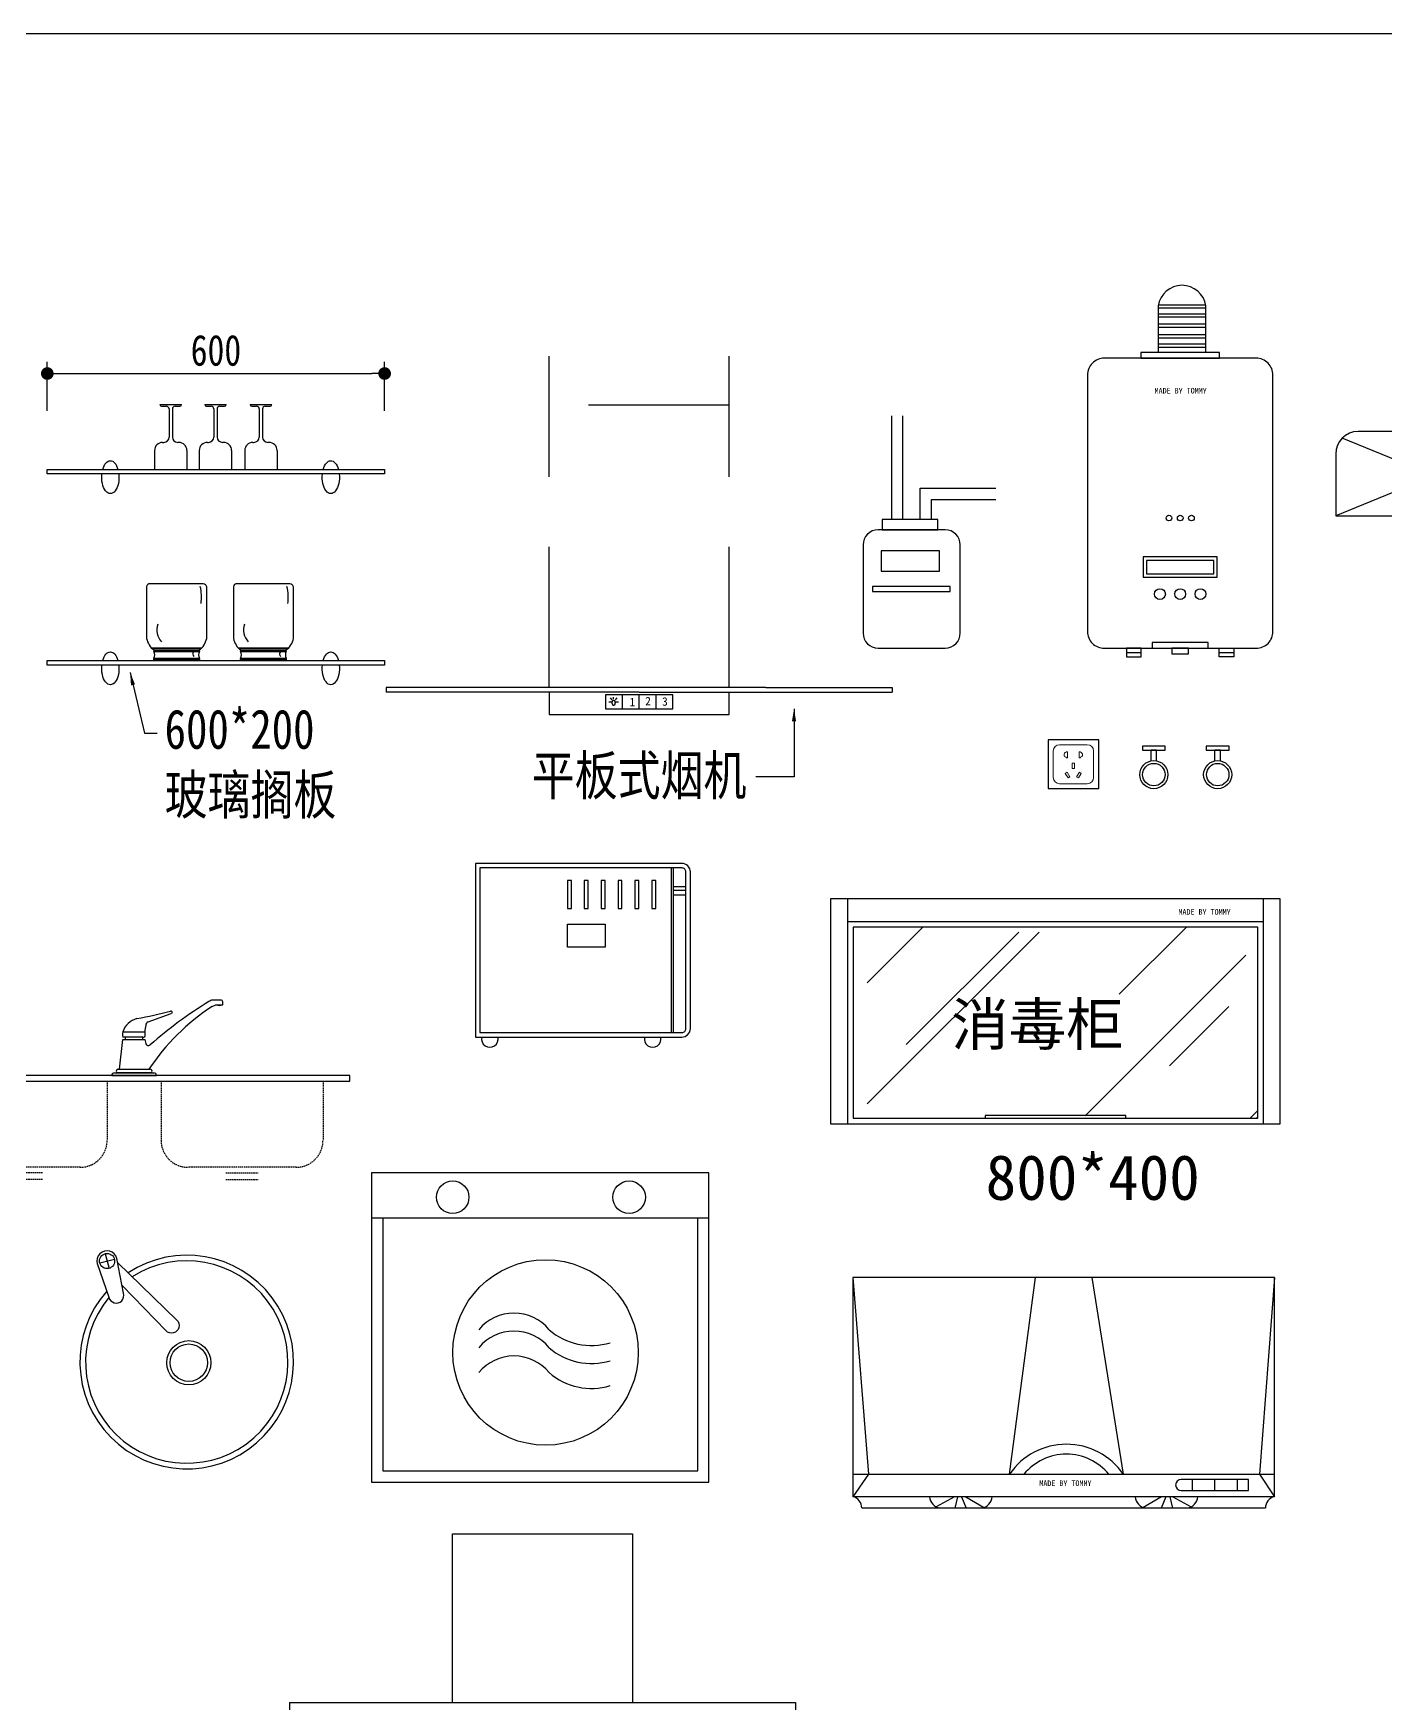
# Model space of a CAD drawing. Header units: millimetres. Extents: x 351279 to 387190, y -1289537 to -1277077.
# Drawn here: x 363336 to 365739, y -1280069 to -1277100 of the extents above; entities that cross this region are included whole.
import ezdxf

# ---------------------------------------------------------------- set-up
doc = ezdxf.new("R2010")
doc.units = ezdxf.units.MM
doc.header["$LTSCALE"] = 20
doc.linetypes.add('DASHED2', pattern=[0.375, 0.25, -0.125])
doc.linetypes.add('HIDDEN2', pattern=[0.1875, 0.125, -0.0625])
doc.layers.get('Defpoints').update_dxf_attribs({"color": 250})
for name, color, linetype in [('3', 3, 'Continuous'), ('7', 35, 'Continuous'), ('厨卫', 7, 'Continuous')]:
    doc.layers.add(name, color=color, linetype=linetype)
doc.styles.add('ROMANC', font='simhei.ttf')
doc.styles.get("Standard").update_dxf_attribs({"font": 'SimSun.ttf', "height": 85})
doc.styles.add('STYLE2', font='SimSun.ttf', dxfattribs={"height": 80})
doc.styles.add('ZSF', font='SimSun.ttf')
doc.styles.add('标注', font='SimSun.ttf', dxfattribs={"width": 0.8, "height": 55})
doc.styles.add('黑字', font='simfang.ttf', dxfattribs={"height": 90})
doc.dimstyles.new('偏移250', dxfattribs={"dimscale": 0.3, "dimtxt": 280, "dimasz": 75, "dimexe": 70, "dimexo": 250, "dimgap": 45, "dimtad": 1, "dimdec": 0, "dimdsep": 46, "dimtxsty": '标注', "dimblk": 'DOT', "dimcen": 2.5, "dimdle": 100, "dimclrd": 8, "dimclre": 8, "dimclrt": 8, "dimadec": 0, "dimazin": 0, "dimtfac": 1, "dimtdec": 0, "dimtmove": 2, "dimatfit": 3, "dimfxl": 1, "dimtolj": 1, "dimtzin": 0, "dimarcsym": 0})
doc.dimstyles.new('偏移900', dxfattribs={"dimscale": 0.3, "dimtxt": 280, "dimasz": 75, "dimexe": 70, "dimexo": 900, "dimgap": 55, "dimtad": 1, "dimdec": 0, "dimdsep": 46, "dimtxsty": '标注', "dimblk": 'DOT', "dimcen": 2.5, "dimdle": 100, "dimclrd": 8, "dimclre": 8, "dimclrt": 8, "dimadec": 0, "dimazin": 0, "dimtfac": 1, "dimtdec": 0, "dimtmove": 2, "dimatfit": 3, "dimfxl": 1, "dimtolj": 1, "dimtzin": 0, "dimarcsym": 0})

# ---------------------------------------------------------------- blocks, each defined once
blk = doc.blocks.new('_Dot')
at = {"color": 0, "linetype": 'ByBlock', "lineweight": -2}
blk.add_line((-0.5, 0), (-1, 0), dxfattribs=at)
at = {"color": 0, "linetype": 'ByBlock', "const_width": 0.5}
blk.add_lwpolyline([(-0.25, 0, 1), (0.25, 0, 1)], format="xyb", close=True, dxfattribs=at)
blk = doc.blocks.new('sdhfj')
at = {"color": 8}
for p, q in [((52033.8, 25484.9), (52081.8, 25484.9)), ((52033.8, 25484.9), (52033.8, 25484.9)), ((52037.4, 25481.3), (52048.2, 25481.3)), ((52054.2, 25475.3), (52054.2, 25412.9)), ((52061.4, 25475.3), (52061.4, 25412.9)), ((52067.4, 25481.3), (52078.2, 25481.3)), ((52081.8, 25484.9), (52081.8, 25484.9)), ((52133.3, 25484.9), (52133.3, 25484.9)), ((52133.3, 25484.9), (52181.3, 25484.9)), ((52136.9, 25481.3), (52147.7, 25481.3)), ((52153.7, 25475.3), (52153.7, 25412.9)), ((52160.9, 25475.3), (52160.9, 25412.9)), ((52166.9, 25481.3), (52177.7, 25481.3)), ((52181.3, 25484.9), (52181.3, 25484.9)), ((52234.3, 25484.9), (52282.3, 25484.9)), ((52234.3, 25484.9), (52234.3, 25484.9)), ((52237.9, 25481.3), (52248.7, 25481.3)), ((52254.7, 25475.3), (52254.7, 25412.9)), ((52261.9, 25475.3), (52261.9, 25412.9)), ((52267.9, 25481.3), (52278.7, 25481.3)), ((52282.3, 25484.9), (52282.3, 25484.9)), ((52039.8, 25400.9), (52042.2, 25400.9)), ((52075.8, 25400.9), (52073.4, 25400.9)), ((52139.3, 25400.9), (52141.7, 25400.9)), ((52175.3, 25400.9), (52172.9, 25400.9)), ((52240.3, 25400.9), (52242.7, 25400.9)), ((52276.3, 25400.9), (52273.9, 25400.9)), ((52021.8, 25382.9), (52021.8, 25340.9)), ((52093.8, 25382.9), (52093.8, 25340.9)), ((52121.3, 25382.9), (52121.3, 25340.9)), ((52193.3, 25382.9), (52193.3, 25340.9)), ((52222.3, 25382.9), (52222.3, 25340.9)), ((52294.3, 25382.9), (52294.3, 25340.9)), ((52021.8, 25340.9), (52093.8, 25340.9)), ((52121.3, 25340.9), (52193.3, 25340.9)), ((52222.3, 25340.9), (52294.3, 25340.9))]:
    blk.add_line(p, q, dxfattribs=at)
for centre, radius, start, end in [((52037.4, 25484.9), 3.6, 180, 270), ((52048.2, 25475.3), 6, 0, 90), ((52067.4, 25475.3), 6, 90, 180), ((52078.2, 25484.9), 3.6, 270, 0), ((52136.9, 25484.9), 3.6, 180, 270), ((52147.7, 25475.3), 6, 0, 90), ((52166.9, 25475.3), 6, 90, 180), ((52177.7, 25484.9), 3.6, 270, 0), ((52237.9, 25484.9), 3.6, 180, 270), ((52248.7, 25475.3), 6, 0, 90), ((52267.9, 25475.3), 6, 90, 180), ((52278.7, 25484.9), 3.6, 270, 0), ((52039.8, 25382.9), 18, 90, 180), ((52042.2, 25412.9), 12, 270, 0), ((52073.4, 25412.9), 12, 180, 270), ((52075.8, 25382.9), 18, 0, 90), ((52139.3, 25382.9), 18, 90, 180), ((52141.7, 25412.9), 12, 270, 0), ((52172.9, 25412.9), 12, 180, 270), ((52175.3, 25382.9), 18, 0, 90), ((52240.3, 25382.9), 18, 90, 180), ((52242.7, 25412.9), 12, 270, 0), ((52273.9, 25412.9), 12, 180, 270), ((52276.3, 25382.9), 18, 0, 90)]:
    blk.add_arc(centre, radius, start, end, dxfattribs=at)
blk = doc.blocks.new('fdshr')
blk.add_hatch(color=8).paths.add_polyline_path([(51539.5, 25290.9), (51452.2, 25290.9, -0.011804), (51451, 25292.1), (51540.7, 25292.1, -0.011804)])
at = {"color": 8}
for p, q in [((51451, 25292.1), (51540.7, 25292.1)), ((51452.2, 25290.9), (51539.5, 25290.9)), ((51455.3, 25288.2), (51536.4, 25288.2)), ((51455.3, 25285.8), (51536.4, 25285.8)), ((51455.3, 25273.8), (51536.4, 25273.8)), ((51455.3, 25272), (51536.4, 25272))]:
    blk.add_line(p, q, dxfattribs=at)
for centre, radius, start, end in [((51462.3, 25382.3), 77.8, 351.5821, 14.0759), ((51491.1, 25323.7), 30.6, 160.3596, 223.0805), ((51530.9, 25281.5), 6.26, 150.6388, 226.4339)]:
    blk.add_arc(centre, radius, start, end, dxfattribs=at)
at = {"layer": '7', "color": 8}
for p, q in [((51442.4, 25400.8), (51442.4, 25308.5)), ((51543, 25405.8), (51448.7, 25405.8)), ((51549.3, 25308.5), (51549.3, 25400.8)), ((51455.3, 25269.6), (51536.4, 25269.6))]:
    blk.add_line(p, q, dxfattribs=at)
for centre, radius, start, end in [((51447.9, 25400.4), 5.46, 81.1779, 175.3797), ((51543.1, 25399.4), 6.32, 12.4787, 90.9637), ((51477, 25316.1), 35.4, 192.4628, 232.1622), ((51514.7, 25316.1), 35.4, 307.8378, 347.5372), ((51455.9, 25270.8), 1.36, 117.8243, 242.1757), ((51456.4, 25272.9), 1.43, 141.0844, 218.9156), ((51454.5, 25287), 1.43, 303.0702, 56.9298), ((51444.5, 25279.8), 12.3, 330.9233, 29.0767), ((51547.2, 25279.8), 12.3, 150.9233, 209.0767), ((51537.2, 25287), 1.43, 123.0702, 236.9298), ((51535.3, 25272.9), 1.43, 321.0844, 38.9156), ((51535.8, 25270.8), 1.36, 297.8243, 62.1757)]:
    blk.add_arc(centre, radius, start, end, dxfattribs=at)
blk = doc.blocks.new('dfsadsgf')
at = {"layer": '厨卫', "color": 8}
for p, q in [((47365.8, 24049.3), (47965.8, 24049.3)), ((47385.8, 24049.3), (47385.8, 23599.3)), ((47945.8, 23599.3), (47945.8, 24049.3)), ((47385.8, 23599.3), (47945.8, 23599.3))]:
    blk.add_line(p, q, dxfattribs=at)
blk.add_lwpolyline([(47965.8, 24129.3), (47365.8, 24129.3), (47365.8, 23579.3), (47965.8, 23579.3)], close=True, dxfattribs=at)
for centre, radius in [((47510, 24086.2), 28.9), ((47823.8, 24086.2), 28.9), ((47675.1, 23810), 164.9)]:
    blk.add_circle(centre, radius, dxfattribs=at)
for centre, radius, start, end in [((47618.9, 23799.2), 80.9, 39.3727, 140.6273), ((47618.9, 23767.2), 80.9, 39.3727, 140.6273), ((47756.6, 23936.9), 114.5, 228.9566, 286.9893), ((47756.6, 23904.9), 114.5, 228.9566, 286.9893), ((47618.9, 23722.9), 80.9, 39.3727, 140.6273), ((47756.6, 23860.6), 114.5, 228.9566, 286.9893)]:
    blk.add_arc(centre, radius, start, end, dxfattribs=at)
blk = doc.blocks.new('dsgfeh')
at = {"color": 8}
for p, q in [((48414.4, 24398.1), (48455.6, 24412.9)), ((48528.2, 24425.6), (48534.8, 24428.4)), ((48543.8, 24437), (48529.1, 24437)), ((48534.8, 24428.4), (48547.2, 24428.4)), ((48547.2, 24428.4), (48547.2, 24433.6)), ((48369.4, 24380.3), (48408.7, 24380.3)), ((48408.7, 24380.3), (48408.7, 24373.1)), ((48363.3, 24313.8), (48369.4, 24366.6)), ((48405, 24370.8), (48369.4, 24370.8)), ((48369.4, 24366.6), (48408.6, 24366.6)), ((48373.9, 24366.6), (48373.9, 24370.8)), ((48405, 24370.8), (48406.8, 24370.8)), ((48405, 24366.6), (48405, 24370.8)), ((48408.6, 24366.6), (48410.1, 24359.9)), ((48349.7, 24302.6), (48429.2, 24302.6)), ((48354.5, 24307.4), (48424.4, 24307.4)), ((48360.7, 24313.8), (48418.2, 24313.8)), ((48418.2, 24307.4), (48360.7, 24307.4))]:
    blk.add_line(p, q, dxfattribs=at)
at = {"color": 8, "linetype": 'HIDDEN2'}
for p, q in [((48053.4, 24292.9), (48053.4, 24187.4)), ((48341.4, 24292.9), (48341.4, 24187.4)), ((48437.4, 24292.9), (48437.4, 24187.4)), ((48725.4, 24292.9), (48725.4, 24187.4)), ((48293.4, 24139.4), (48101.4, 24139.4)), ((48226.2, 24129.8), (48168.6, 24129.8)), ((48226.2, 24117.8), (48168.6, 24117.8)), ((48677.4, 24139.4), (48485.4, 24139.4)), ((48552.6, 24129.8), (48610.2, 24129.8)), ((48552.6, 24117.8), (48610.2, 24117.8))]:
    blk.add_line(p, q, dxfattribs=at)
at = {"color": 8}
blk.add_lwpolyline([(48005.6, 24292.9), (48773.2, 24292.9), (48773.2, 24302.6), (48005.6, 24302.6)], close=True, dxfattribs=at)
for centre, radius, start, end in [((48225.5, 25293.7), 905.6, 280.7477, 284.6202), ((48743.6, 24096.9), 393, 123.2482, 146.5063), ((48919.2, 23785), 760.8, 121.4291, 131.1966), ((48454.7, 24415.1), 2.4, 292.8731, 104.6202), ((48530.9, 24423.6), 13.5, 97.6477, 128.6961), ((48540.9, 24439.6), 12.3, 245.3243, 294.6757), ((48543.8, 24433.6), 3.36, 0, 90), ((48392.6, 24375.5), 23.7, 168.4858, 191.5142), ((48402.8, 24370.1), 34.9, 103.9622, 163.11), ((48446.7, 24382.1), 38, 164.4549, 182.7722), ((48417.2, 24391.5), 7.2, 112.8731, 173.6135), ((48406.4, 24373.1), 2.4, 283.8995, 358.8146), ((48414.8, 24360.9), 4.8, 192.3103, 313.0582), ((48354.5, 24302.6), 4.8, 90, 180), ((48360.7, 24310.6), 3.18, 89.7867, 270.2133), ((48418.2, 24310.6), 3.18, 269.7867, 90.2133), ((48424.4, 24302.6), 4.8, 0, 90)]:
    blk.add_arc(centre, radius, start, end, dxfattribs=at)
at = {"color": 8, "linetype": 'HIDDEN2'}
for centre, start, end in [((48101.4, 24187.4), 180, 270), ((48293.4, 24187.4), 270, 0), ((48485.4, 24187.4), 180, 270), ((48677.4, 24187.4), 270, 0)]:
    blk.add_arc(centre, 48, start, end, dxfattribs=at)
blk = doc.blocks.new('grtuy')
at = {"color": 8}
for p, q in [((49946.5, 23593.3), (49992.8, 23943.3)), ((50092.8, 23943.3), (50148.8, 23593.3)), ((49667.8, 23593.3), (50417.8, 23593.3)), ((50271.9, 23564.3), (50271.9, 23584.3)), ((50311.9, 23564.3), (50311.9, 23584.3)), ((50351.9, 23564.3), (50351.9, 23584.3)), ((50417.8, 23553.3), (49667.8, 23553.3)), ((49848.8, 23553.3), (49816.1, 23535.4)), ((49853.8, 23553.3), (49849.3, 23533.3)), ((49861, 23553.3), (49869.3, 23533.3)), ((49868.7, 23553.3), (49903.4, 23533.3)), ((50216.9, 23553.3), (50182.2, 23533.3)), ((50224.6, 23553.3), (50216.3, 23533.3)), ((50231.8, 23553.3), (50236.3, 23533.3)), ((50236.8, 23553.3), (50269.5, 23535.4)), ((50401.9, 23533.3), (49683.7, 23533.3))]:
    blk.add_line(p, q, dxfattribs=at)
for points in [[(49667.8, 23943.3), (49667.8, 23943.3), (49695.6, 23593.3), (49667.8, 23553.3)], [(50417.8, 23553.3), (50417.8, 23943.3), (49667.8, 23943.3), (49667.8, 23553.3)], [(50417.8, 23943.3), (50391.2, 23593.3), (50417.8, 23553.3)]]:
    blk.add_lwpolyline(points, dxfattribs=at)
blk.add_lwpolyline([(50251.9, 23584.3, 1), (50251.9, 23564.3), (50371.9, 23564.3), (50371.9, 23584.3)], format="xyb", close=True, dxfattribs=at)
for centre, radius, start, end in [((50047.7, 23524.4), 122.4, 34.2567, 145.7433), ((50047.7, 23530.9), 98.1, 39.5047, 140.4953), ((49663.7, 23533.8), 20, 358.7554, 78.2064), ((49825.8, 23554.7), 21.6, 183.5154, 261.1143), ((49894, 23554.7), 21.6, 278.8857, 356.4846), ((50191.7, 23554.7), 21.6, 183.5154, 261.1143), ((50259.8, 23554.7), 21.6, 278.8857, 356.4846), ((50421.9, 23533.8), 20, 101.7936, 181.2446)]:
    blk.add_arc(centre, radius, start, end, dxfattribs=at)
at = {"color": 8, "linetype": 'ByBlock', "insert": (49999.5, 23582.4), "char_height": 10, "attachment_point": 1, "style": 'ROMANC'}
blk.add_mtext('MADE BY TOMMY', dxfattribs=at)
blk = doc.blocks.new('rewtrew')
at = {"color": 8}
for p, q in [((49658.2, 24616.7), (49658.2, 24216.7)), ((50398.2, 24216.7), (50398.2, 24616.7)), ((49658.2, 24576.7), (50398.2, 24576.7)), ((49693.6, 24467.8), (49792.5, 24566.7)), ((49693.6, 24252.5), (49999, 24557.8)), ((49762.9, 24357.8), (49962.9, 24557.8)), ((50141.8, 24447.3), (50261.2, 24566.7)), ((50080.8, 24230.7), (50366.7, 24516.7)), ((50230.9, 24319.7), (50336.4, 24425.2)), ((50374.7, 24226.7), (50388.2, 24240.3)), ((50386, 24226.7), (50388.2, 24229))]:
    blk.add_line(p, q, dxfattribs=at)
for points in [[(49628.2, 24216.7), (50428.2, 24216.7), (50428.2, 24616.7), (49628.2, 24616.7)], [(49668.2, 24226.7), (50388.2, 24226.7), (50388.2, 24566.7), (49668.2, 24566.7)], [(49903.2, 24226.7), (50153.2, 24226.7), (50153.2, 24231.7), (49903.2, 24231.7)]]:
    blk.add_lwpolyline(points, close=True, dxfattribs=at)
at = {"color": 8, "insert": (50247, 24598.7), "char_height": 10, "attachment_point": 1, "style": 'ROMANC'}
blk.add_mtext('MADE BY TOMMY', dxfattribs=at)
at = {"color": 8, "ltscale": 50, "insert": (49842.7, 24431.3), "char_height": 96, "width": 508.554, "attachment_point": 1, "style": 'STYLE2'}
blk.add_mtext('{\\H0.7813x;\\C8;消毒柜}', dxfattribs=at)
blk = doc.blocks.new('TREYTRUE')
at = {"color": 8}
for p, q in [((38611.2, 24992.9), (38386.2, 24992.9)), ((38386.2, 24992.9), (38386.2, 24984.9)), ((38836.2, 24984.9), (38386.2, 24984.9)), ((39061.2, 24992.9), (38611.2, 24992.9)), ((38676.2, 24984.9), (38676.2, 24944.9)), ((38776.2, 24979.9), (38776.2, 24954.9)), ((38896.2, 24979.9), (38776.2, 24979.9)), ((38784.5, 24974.4), (38787.5, 24971)), ((38790.5, 24971.9), (38790.5, 24976)), ((38796.5, 24974.4), (38793.6, 24971)), ((38806.2, 24954.9), (38806.2, 24979.9)), ((38836.2, 24984.9), (39286.2, 24984.9)), ((38836.2, 24954.9), (38836.2, 24979.9)), ((38866.2, 24954.9), (38866.2, 24979.9)), ((38896.2, 24954.9), (38896.2, 24979.9)), ((38996.2, 24944.9), (38996.2, 24984.9)), ((39061.2, 24992.9), (39286.2, 24992.9)), ((39286.2, 24992.9), (39286.2, 24984.9)), ((38676.2, 24944.9), (38996.2, 24944.9)), ((38776.2, 24954.9), (38896.2, 24954.9)), ((38782.2, 24967.2), (38786.4, 24967.2)), ((38787.7, 24965.5), (38789.2, 24961.7)), ((38789.2, 24961.7), (38792, 24961.7)), ((38793.4, 24965.5), (38792, 24961.7)), ((38794.6, 24967.2), (38799.3, 24967.2))]:
    blk.add_line(p, q, dxfattribs=at)
blk.add_arc((38790.6, 24966.8), 3.17, 335.5786, 204.4214, dxfattribs=at)
for p in [(38806.2, 24954.9), (38836.2, 24954.9), (38866.2, 24954.9)]:
    blk.add_point(p, dxfattribs=at)
at = {"color": 8, "char_height": 15, "width": 23.353, "attachment_point": 1}
for s, insert in [('1', (38818.8, 24974.5)), ('2', (38846.7, 24976.2)), ('3', (38876.8, 24975.5))]:
    blk.add_mtext(s, dxfattribs=dict(at, insert=insert))
blk = doc.blocks.new('REWGREWYH')
at = {"color": 8, "linetype": 'DASHED2', "ltscale": 50}
for p, q in [((38676.2, 25494.9), (38676.2, 25582.5)), ((38996.2, 25494.9), (38996.2, 25582.5)), ((38676.2, 24992.9), (38676.2, 25494.9)), ((38996.2, 25494.9), (38676.2, 25494.9)), ((38996.2, 24992.9), (38996.2, 25494.9))]:
    blk.add_line(p, q, dxfattribs=at)
blk = doc.blocks.new('ewqeqwtt')
at = {"color": 8}
for p, q in [((46988.3, 23969.2), (47014.4, 23976.2)), ((46997.8, 23985.7), (47004.8, 23959.6))]:
    blk.add_line(p, q, dxfattribs=at)
blk.add_lwpolyline([(46983.9, 23968), (47004.6, 23908.3, 1.025827), (47030.7, 23915.3), (47018.7, 23977.3, 1)], format="xyb", close=True, dxfattribs=at)
blk.add_lwpolyline([(47020.1, 23970.2), (47125.4, 23867.7, -1.025827), (47106.3, 23848.6), (47028, 23929)], format="xyb", dxfattribs=at)
for centre, radius in [((47001.3, 23972.7), 13.5), ((47146.7, 23791.8), 39.3), ((47146.7, 23791.8), 33.3)]:
    blk.add_circle(centre, radius, dxfattribs=at)
for radius, start, end in [(190, 138.4564, 123.251), (180, 140.2736, 122.5435)]:
    blk.add_arc((47143.1, 23793), radius, start, end, dxfattribs=at)
blk = doc.blocks.new('ewewqer')
at = {"color": 8}
for p, q in [((49652.6, 25448.3), (49382.6, 25448.3)), ((49480.5, 25385), (49354.3, 25436.6)), ((49680.8, 25436.6), (49554.6, 25385)), ((49342.6, 25408.3), (49342.6, 25298.3)), ((49692.6, 25298.3), (49692.6, 25408.3)), ((49480.5, 25354.7), (49342.6, 25298.3)), ((49692.6, 25298.3), (49554.6, 25354.7)), ((49342.6, 25298.3), (49692.6, 25298.3))]:
    blk.add_line(p, q, dxfattribs=at)
blk.add_circle((49517.6, 25369.9), 40, dxfattribs=at)
for centre, start, end in [((49382.6, 25408.3), 90, 180), ((49652.6, 25408.3), 0, 90)]:
    blk.add_arc(centre, 40, start, end, dxfattribs=at)
blk = doc.blocks.new('fdwggert')
at = {"color": 8}
for p, q in [((45484, 46827.3), (45484, 47120)), ((45488, 46827.3), (45488, 47120)), ((45488, 47087.2), (45509.9, 47087.2)), ((45488, 47080.6), (45509.9, 47080.6)), ((45488, 47072.2), (45509.9, 47072.2))]:
    blk.add_line(p, q, dxfattribs=at)
for points in [[(45135.6, 46819.3), (45502.9, 46819.3, 0.414214), (45517.9, 46834.3), (45517.9, 47113, 0.414214), (45502.9, 47128), (45135.6, 47128)], [(45143.6, 46827.3), (45502.9, 46827.3, 0.414214), (45509.9, 46834.3), (45509.9, 47113, 0.414214), (45502.9, 47120), (45143.6, 47120)]]:
    blk.add_lwpolyline(points, format="xyb", close=True, dxfattribs=at)
for points in [[(45299.2, 47047.7), (45306.2, 47047.7), (45306.2, 47097.7), (45299.2, 47097.7)], [(45329.2, 47047.7), (45336.2, 47047.7), (45336.2, 47097.7), (45329.2, 47097.7)], [(45359.2, 47047.7), (45366.2, 47047.7), (45366.2, 47097.7), (45359.2, 47097.7)], [(45389.2, 47047.7), (45396.2, 47047.7), (45396.2, 47097.7), (45389.2, 47097.7)], [(45419.2, 47047.7), (45426.2, 47047.7), (45426.2, 47097.7), (45419.2, 47097.7)], [(45449.2, 47047.7), (45456.2, 47047.7), (45456.2, 47097.7), (45449.2, 47097.7)], [(45299.2, 47020.3), (45366.2, 47020.3), (45366.2, 46979.2), (45299.2, 46979.2)]]:
    blk.add_lwpolyline(points, close=True, dxfattribs=at)
for centre in [(45161.2, 46815.8), (45450.8, 46815.8)]:
    blk.add_arc(centre, 14.8, 166.2119, 13.7881, dxfattribs=at)
blk = doc.blocks.new('*D145')
at = {"color": 8, "lineweight": -2, "transparency": 16777216}
for p, q in [((363360.5, -1277771.3), (363360.5, -1277683.8)), ((363383, -1277704.8), (363938, -1277704.8)), ((363960.5, -1277771.3), (363960.5, -1277683.8))]:
    blk.add_line(p, q, dxfattribs=at)
at = {"layer": 'Defpoints', "color": 0, "transparency": 16777216}
for p in [(363960.5, -1277704.8), (363360.5, -1277846.3), (363960.5, -1277846.3)]:
    blk.add_point(p, dxfattribs=at)
at = {"color": 8, "lineweight": -2, "transparency": 16777216, "xscale": 22.5, "yscale": 22.5, "zscale": 22.5, "rotation": 180}
blk.add_blockref('_Dot', (363360.5, -1277704.8), dxfattribs=at)
at = {"color": 8, "lineweight": -2, "transparency": 16777216, "xscale": 22.5, "yscale": 22.5, "zscale": 22.5}
blk.add_blockref('_Dot', (363960.5, -1277704.8), dxfattribs=at)
at = {"color": 8, "transparency": 16777216, "insert": (363660.5, -1277663.8), "char_height": 55, "attachment_point": 5, "style": '标注'}
blk.add_mtext('\\A1;600', dxfattribs=at)
blk = doc.blocks.new('sdafadas')
at = {"color": 1}
for p, q in [((50113.5, 24862.4), (50113.5, 24881.6)), ((50123.5, 24881.6), (50113.5, 24881.6)), ((50123.5, 24862.4), (50123.5, 24881.6)), ((50227.1, 24862.4), (50227.1, 24881.6)), ((50237.1, 24881.6), (50227.1, 24881.6)), ((50237.1, 24862.4), (50237.1, 24881.6))]:
    blk.add_line(p, q, dxfattribs=at)
for points in [[(50098.2, 24881.6), (50138.7, 24881.6), (50138.7, 24888.7), (50098.2, 24888.7)], [(50211.8, 24881.6), (50252.3, 24881.6), (50252.3, 24888.7), (50211.8, 24888.7)]]:
    blk.add_lwpolyline(points, close=True, dxfattribs=at)
for centre, radius in [((50118.5, 24837.9), 25), ((50118.5, 24837.9), 20), ((50232.1, 24837.9), 25), ((50232.1, 24837.9), 20)]:
    blk.add_circle(centre, radius, dxfattribs=at)
blk = doc.blocks.new('r43wtrewtr')
at = {"color": 8, "lineweight": 18}
for p, q in [((86984.1, 54479), (86984.1, 54526.1)), ((86995.2, 54537.2), (87044.7, 54537.2)), ((87007.2, 54524.5), (87009.4, 54524.5)), ((87007.2, 54523.9), (87007.2, 54524.5)), ((87009.4, 54524.5), (87009.4, 54514.2)), ((87030.2, 54524.5), (87030.2, 54514.2)), ((87032.4, 54524.5), (87030.2, 54524.5)), ((87032.4, 54523.9), (87032.4, 54524.5)), ((87055.8, 54526.1), (87055.8, 54479)), ((87005.6, 54486.3), (87008.8, 54488.4)), ((87007.2, 54514.2), (87007.2, 54514.9)), ((87009.4, 54514.2), (87007.2, 54514.2)), ((87008.8, 54488.4), (87013.9, 54480.4)), ((87017.9, 54495.1), (87017.9, 54504.6)), ((87017.9, 54504.6), (87021.7, 54504.6)), ((87021.7, 54495.1), (87017.9, 54495.1)), ((87021.7, 54504.6), (87021.7, 54495.1)), ((87030.8, 54488.4), (87025.7, 54480.4)), ((87030.2, 54514.2), (87032.4, 54514.2)), ((87034, 54486.3), (87030.8, 54488.4)), ((87032.4, 54514.2), (87032.4, 54514.9)), ((87044.7, 54467.9), (86995.2, 54467.9)), ((87010.6, 54478.3), (87005.6, 54486.3)), ((87013.9, 54480.4), (87010.6, 54478.3)), ((87025.7, 54480.4), (87029, 54478.3)), ((87029, 54478.3), (87034, 54486.3))]:
    blk.add_line(p, q, dxfattribs=at)
at = {"color": 1}
blk.add_lwpolyline([(86975.2, 54459.1), (87065.2, 54459.1), (87065.2, 54546), (86975.2, 54546)], close=True, dxfattribs=at)
at = {"color": 8, "lineweight": 18}
for centre, radius, start, end in [((86995.2, 54526.1), 11.1, 90, 180), ((87007.9, 54519.4), 4.55, 98.5782, 261.4218), ((87031.7, 54519.4), 4.55, 278.5782, 81.4218), ((87044.7, 54526.1), 11.1, 0, 90), ((86995.2, 54479), 11.1, 180, 270), ((87044.7, 54479), 11.1, 270, 0)]:
    blk.add_arc(centre, radius, start, end, dxfattribs=at)
blk = doc.blocks.new('ewqewq')
at = {"color": 8}
for p, q in [((50444.8, 25673.6), (50529.5, 25673.6)), ((50444.8, 25668.1), (50529.5, 25668.1)), ((50444.8, 25657.7), (50529.5, 25657.7)), ((50444.8, 25652.2), (50529.5, 25652.2)), ((50444.8, 25639.6), (50529.5, 25639.6)), ((50444.8, 25634), (50529.5, 25634)), ((50444.8, 25620.6), (50529.5, 25620.6)), ((50444.8, 25615.1), (50529.5, 25615.1)), ((50444.8, 25604.1), (50529.5, 25604.1)), ((50444.8, 25598.5), (50529.5, 25598.5)), ((50388.4, 25055.2), (50414.4, 25055.2)), ((50553.4, 25055.2), (50579.4, 25055.2))]:
    blk.add_line(p, q, dxfattribs=at)
blk.add_lwpolyline([(50529.5, 25588.7), (50529.5, 25671.9, 0.860167), (50444.8, 25671.9), (50444.8, 25588.7)], format="xyb", dxfattribs=at)
blk.add_lwpolyline([(50348.9, 25062.7), (50618.9, 25062.7, 0.414214), (50648.9, 25092.7), (50648.9, 25548.7, 0.414214), (50618.9, 25578.7), (50348.9, 25578.7, 0.414214), (50318.9, 25548.7), (50318.9, 25092.7, 0.414214)], format="xyb", close=True, dxfattribs=at)
for points in [[(50413.9, 25578.7), (50553.9, 25578.7), (50553.9, 25588.7), (50413.9, 25588.7)], [(50417.9, 25189.1), (50549.9, 25189.1), (50549.9, 25225.1), (50417.9, 25225.1)], [(50423.9, 25195.1), (50543.9, 25195.1), (50543.9, 25219.1), (50423.9, 25219.1)], [(50388.4, 25047.7), (50414.4, 25047.7), (50414.4, 25062.7), (50388.4, 25062.7)], [(50433.9, 25062.7), (50533.9, 25062.7), (50533.9, 25072.7), (50433.9, 25072.7)], [(50468.9, 25052.7), (50498.9, 25052.7), (50498.9, 25062.7), (50468.9, 25062.7)], [(50579.4, 25047.7), (50553.4, 25047.7), (50553.4, 25062.7), (50579.4, 25062.7)]]:
    blk.add_lwpolyline(points, close=True, dxfattribs=at)
for centre, radius in [((50463.9, 25294.4), 5), ((50483.9, 25294.4), 5), ((50503.9, 25294.4), 5), ((50447.9, 25159.1), 9.6), ((50483.9, 25159.1), 9.6), ((50519.9, 25159.1), 9.6)]:
    blk.add_circle(centre, radius, dxfattribs=at)
at = {"color": 8, "insert": (50438.3, 25525.9), "char_height": 10, "attachment_point": 1, "style": '黑字'}
blk.add_mtext('MADE BY TOMMY', dxfattribs=at)
blk = doc.blocks.new('rewtreyyyr')
at = {"color": 8, "ltscale": 50}
for p, q in [((51000.5, 23187.2), (51000.5, 23070.5)), ((51900.5, 23187.2), (51900.5, 23070.5)), ((51000.5, 23123.4), (51900.5, 23123.4)), ((51000.5, 23070.5), (51000.5, 22756.9)), ((51900.5, 23070.5), (51900.5, 22756.9)), ((51000.5, 22756.9), (51177.8, 22756.9)), ((51177.8, 22756.9), (51900.5, 22756.9))]:
    blk.add_line(p, q, dxfattribs=at)
at = {"color": 8}
for p, q in [((51060.9, 23091.9), (51836.7, 23091.9)), ((51060.9, 23091.9), (51060.9, 22793)), ((51081.8, 23091.9), (51081.8, 22793)), ((51102.7, 23091.9), (51102.7, 22793)), ((51123.6, 23091.9), (51123.6, 22793)), ((51144.5, 23091.9), (51144.5, 22793)), ((51165.4, 23091.9), (51165.4, 22793)), ((51188.6, 23091.9), (51188.6, 22793)), ((51209.6, 23091.9), (51209.6, 22793)), ((51230.5, 23091.9), (51230.5, 22793)), ((51251.4, 23091.9), (51251.4, 22793)), ((51272.3, 23091.9), (51272.3, 22793)), ((51293.2, 23091.9), (51293.2, 22793)), ((51314.1, 23091.9), (51314.1, 22793)), ((51335, 23091.9), (51335, 22793)), ((51355.9, 23091.9), (51355.9, 22793)), ((51376.8, 23091.9), (51376.8, 22793)), ((51397.7, 23091.9), (51397.7, 22793)), ((51418.6, 23091.9), (51418.6, 22793)), ((51439.5, 23091.9), (51439.5, 22793)), ((51460.4, 23091.9), (51460.4, 22793)), ((51481.3, 23091.9), (51481.3, 22793)), ((51502.2, 23091.9), (51502.2, 22793)), ((51523.1, 23091.9), (51523.1, 22793)), ((51544, 23091.9), (51544, 22793)), ((51564.9, 23091.9), (51564.9, 22793)), ((51585.9, 23091.9), (51585.9, 22793)), ((51606.8, 23091.9), (51606.8, 22793)), ((51627.7, 23091.9), (51627.7, 22793)), ((51648.6, 23091.9), (51648.6, 22793)), ((51669.5, 23091.9), (51669.5, 22793)), ((51690.4, 23091.9), (51690.4, 22793)), ((51711.3, 23091.9), (51711.3, 22793)), ((51732.2, 23091.9), (51732.2, 22793)), ((51753.1, 23091.9), (51753.1, 22793)), ((51774, 23091.9), (51774, 22793)), ((51794.9, 23091.9), (51794.9, 22793)), ((51815.8, 23091.9), (51815.8, 22793)), ((51836.7, 23091.9), (51836.7, 22793)), ((51060.9, 22793), (51836.7, 22793))]:
    blk.add_line(p, q, dxfattribs=at)
for centre in [(51394.3, 23154.2), (51438.1, 23154.2), (51488, 23154.2), (51531.7, 23154.2)]:
    blk.add_circle(centre, 9.02, dxfattribs=at)
at = {"layer": '3', "color": 8}
blk.add_line((51000.5, 23187.2), (51900.5, 23187.2), dxfattribs=at)

msp = doc.modelspace()

# ---------------------------------------------------------------- linework, layer by layer
at = {"color": 8, "linetype": 'DASHED2', "ltscale": 50}
for p, q in [((364862.411, -1277964.707), (364862.411, -1277780.046)), ((364882.411, -1277964.707), (364882.411, -1277780.046)), ((364913.335, -1277908.711), (365047.436, -1277908.711)), ((364913.335, -1277964.707), (364913.335, -1277908.711)), ((364933.335, -1277964.707), (364933.335, -1277928.711)), ((364933.335, -1277928.711), (365047.436, -1277928.711))]:
    msp.add_line(p, q, dxfattribs=at)
at = {"color": 8}
for p, q in [((364081.522, -1280069.081), (364081.522, -1279768.905)), ((364081.522, -1279768.905), (364401.428, -1279768.905)), ((364401.428, -1279768.905), (364401.428, -1280069.081))]:
    msp.add_line(p, q, dxfattribs=at)
at = {"color": 3}
msp.add_lwpolyline([(360254.336, -1277099.727), (371020.391, -1277099.727), (371020.391, -1284364.805), (360254.336, -1284364.805)], close=True, dxfattribs=at)
at = {"color": 8}
for points in [[(363960.514, -1277883.319), (363360.514, -1277883.319), (363360.514, -1277875.319), (363960.514, -1277875.319)], [(363960.514, -1278223.319), (363360.514, -1278223.319), (363360.514, -1278215.319), (363960.514, -1278215.319)]]:
    msp.add_lwpolyline(points, close=True, dxfattribs=at)
at = {"color": 8, "ltscale": 50}
for points in [[(364845.468, -1277982.707), (364944.468, -1277982.707), (364944.468, -1277964.707), (364845.468, -1277964.707)], [(364843.857, -1278056.092), (364947.39, -1278056.092), (364947.39, -1278020.092), (364843.857, -1278020.092)], [(364828.228, -1278092.619), (364966.271, -1278092.619), (364966.271, -1278083.619), (364828.228, -1278083.619)]]:
    msp.add_lwpolyline(points, close=True, dxfattribs=at)
msp.add_lwpolyline([(364811.477, -1278166.319, 0.41421356), (364838.477, -1278193.319), (364957.473, -1278193.319, 0.41421356), (364984.473, -1278166.319), (364984.473, -1278009.707, 0.41421356), (364957.473, -1277982.707), (364838.477, -1277982.707, 0.41421356), (364811.477, -1278009.707)], format="xyb", close=True, dxfattribs=at)
at = {"color": 8, "extrusion": (0, 0, -1)}
for centre, start_param, end_param in [((363472.651, -1277889.163), 5.20515736, 7.36121325), ((363864.8, -1277889.163), 5.20515736, 7.36121325), ((363472.651, -1277889.163), 7.65291988, 11.19663605), ((363864.8, -1277889.163), 7.65291988, 11.19663605), ((363472.651, -1278229.163), 5.20515736, 7.36121325), ((363864.8, -1278229.163), 5.20515736, 7.36121325), ((363472.651, -1278229.163), 7.65291988, 11.19663605), ((363864.8, -1278229.163), 7.65291988, 11.19663605)]:
    msp.add_ellipse(centre, major_axis=(0, 29.266), ratio=0.52468735, start_param=start_param, end_param=end_param, dxfattribs=at)

# ---------------------------------------------------------------- block references
at = {"color": 5}
for name, p in [('ewqewq', (314891.74, -1303256.237)), ('REWGREWYH', (325577.232, -1303256.237)), ('ewewqer', (316309.613, -1303256.237)), ('fdshr', (312094.725, -1303484.879)), ('fdshr', (312249.075, -1303484.879)), ('TREYTRUE', (325577.232, -1303256.237)), ('r43wtrewtr', (278165.626, -1332902.371)), ('sdafadas', (315210.227, -1303256.237)), ('fdwggert', (318986.512, -1325704.388)), ('rewtrew', (315125.508, -1303256.237)), ('dsgfeh', (315125.508, -1303256.237)), ('dfsadsgf', (316571.639, -1303256.237)), ('ewqeqwtt', (316465.484, -1303256.237)), ('grtuy', (315125.508, -1303256.237))]:
    msp.add_blockref(name, p, dxfattribs=at)
at = {"color": 5, "xscale": 0.7999999999883585, "yscale": 0.7999999999883585, "zscale": 0.7999999999883585}
msp.add_blockref('sdhfj', (321933.787, -1298148.053), dxfattribs=at)
msp.add_blockref('rewtreyyyr', (312790.983, -1303256.237))

# ---------------------------------------------------------------- texts
at = {"color": 32, "insert": (363569.191, -1278302.324), "char_height": 63, "attachment_point": 1, "style": '标注'}
msp.add_mtext('{\\H1.111x;\\C8;600*200\\P\\fSimSun|b0|i0|c134|p54;玻璃搁板}', dxfattribs=at)
at = {"color": 32, "insert": (364604.107, -1278462.468), "char_height": 70, "width": 503.46667, "attachment_point": 9, "style": '标注'}
msp.add_mtext('\\pt210;{\\fSimSun|b0|i0|c134|p54;\\C8;平板式烟机}', dxfattribs=at)
at = {"color": 3, "insert": (365029.537, -1279094.736), "char_height": 80, "width": 427.5599, "attachment_point": 1, "style": 'ZSF'}
msp.add_mtext('{\\C8;800*400}', dxfattribs=at)

# ---------------------------------------------------------------- dimensions: what is measured, and where the dimension line sits
at = {"color": 5}
dim = msp.add_linear_dim(base=(363960.514, -1277704.8), p1=(363360.514, -1277846.341), p2=(363960.514, -1277846.341), dimstyle='偏移250', dxfattribs=at)
dim.commit()
dim.dimension.update_dxf_attribs({"geometry": '*D145', "text_midpoint": (363660.514, -1277663.8)})

# ---------------------------------------------------------------- leaders
at = {"color": 8, "annotation_type": 0, "has_hookline": 1}
for points, dimstyle, override, hookline_direction, text_width in [([(363507.826, -1278236.675), (363533.191, -1278344.324), (363555.691, -1278344.324)], '偏移250', {"dimgap": 45, "dimtad": 0}, 0, 312.192), ([(364688.748, -1278301.048), (364688.748, -1278422.468), (364620.607, -1278422.468)], '偏移900', {"dimgap": 55, "dimtad": 0}, 1, 394.503)]:
    msp.add_leader(points, dimstyle=dimstyle, override=override, dxfattribs=dict(at, hookline_direction=hookline_direction, text_width=text_width))

doc.saveas('drawing.dxf')
